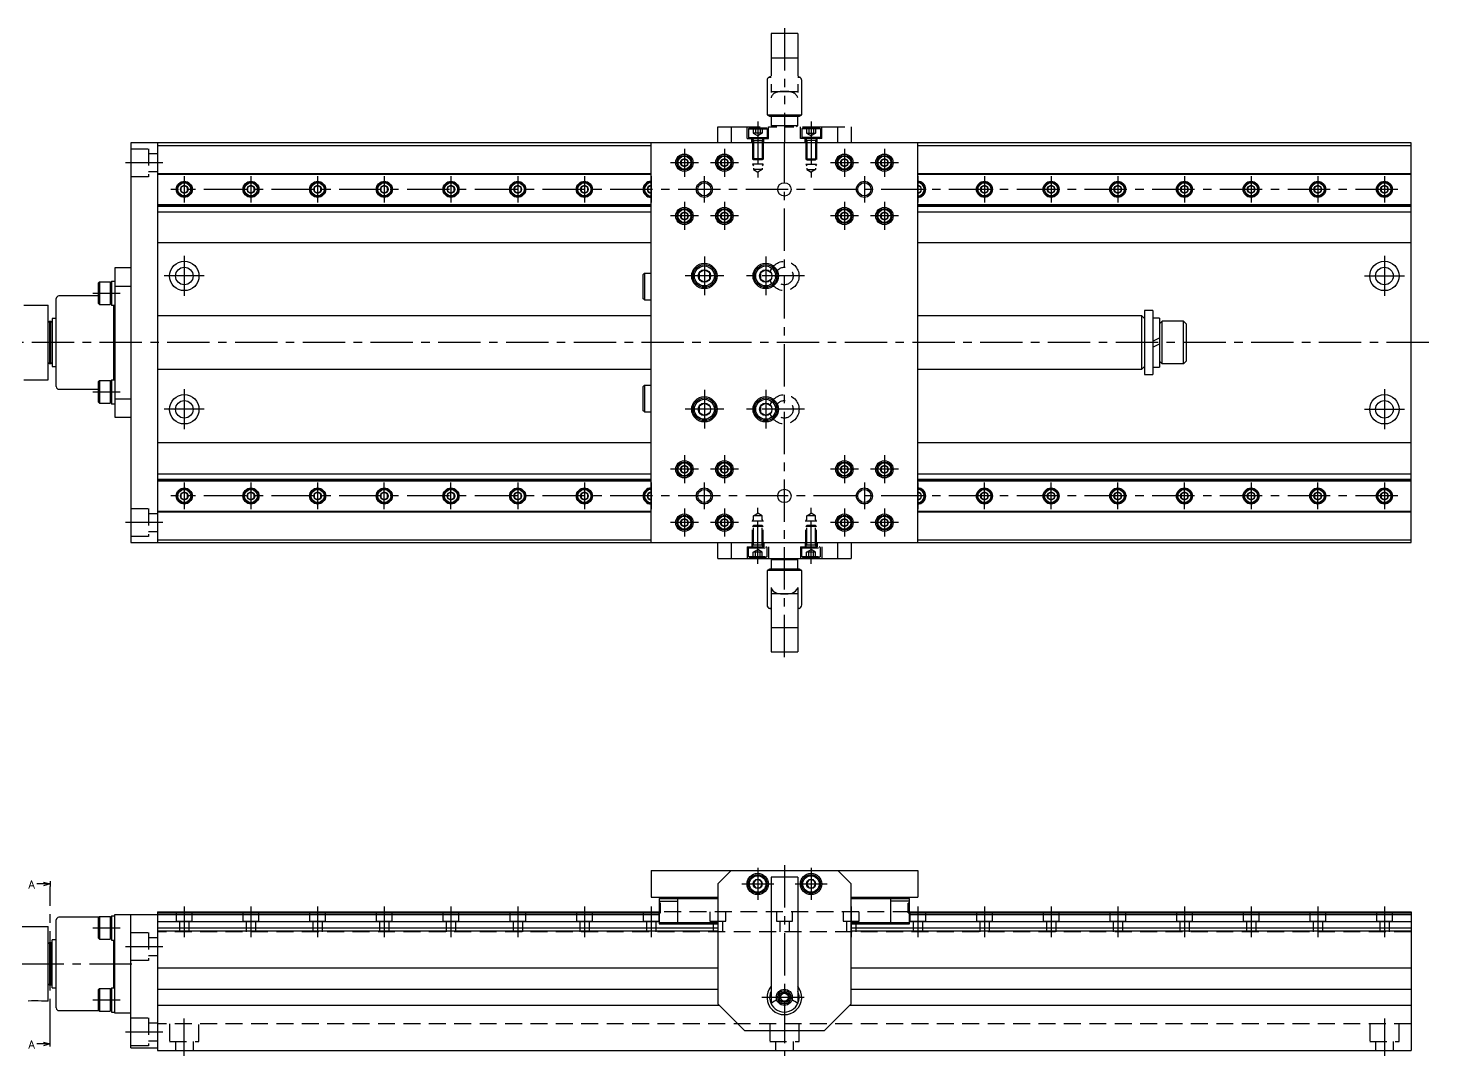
# Model space of a CAD drawing. Extents: x 0 to 849, y -11 to 401.
# Drawn here: x 323 to 849, y 15 to 401 of the extents above; entities that cross this region are included whole.
import ezdxf

# ---------------------------------------------------------------- set-up
doc = ezdxf.new("R2010")
doc.units = 0
doc.header["$LTSCALE"] = 0.5
for name, pattern in [('CENTER', [50.8, 31.75, -6.35, 6.35, -6.35]), ('DASHED', [19.05, 12.7, -6.35]), ('PHANTOM', [63.5, 31.75, -6.35, 6.35, -6.35, 6.35, -6.35])]:
    doc.linetypes.add(name, pattern=pattern)
doc.layers.get('0').update_dxf_attribs({"linetype": 'CONTINUOUS'})
for name, color, linetype in [('MSM_CENTER', 1, 'CENTER'), ('MSM_CONTINUOUS', 7, 'CONTINUOUS'), ('MSM_DASHED', 4, 'DASHED'), ('MSM_IMAGINARY', 6, 'PHANTOM'), ('MSM_NARROW', 5, 'CONTINUOUS'), ('MSM_PART_NUMBER', 7, 'CONTINUOUS')]:
    doc.layers.add(name, color=color, linetype=linetype)
doc.styles.get("Standard").update_dxf_attribs({"font": 'txt.shx', "height": 3, "bigfont": 'bigfont.shx'})

# ---------------------------------------------------------------- blocks, each defined once
blk = doc.blocks.new('_OPEN30')
at = {"color": 0, "linetype": 'BYBLOCK'}
for p, q in [((-1, 0.27), (0, 0)), ((0, 0), (-1, -0.27)), ((0, 0), (-1, 0))]:
    blk.add_line(p, q, dxfattribs=at)

msp = doc.modelspace()

# ---------------------------------------------------------------- linework, layer by layer
at = {"layer": 'MSM_CENTER'}
for p, q in [((596.95, 366), (596.95, 344.96)), ((616.95, 366), (616.95, 344.96)), ((606.95, 165), (606.95, 358)), ((569.45, 355.75), (569.45, 345.25)), ((584.45, 355.75), (584.45, 345.25)), ((629.45, 355.75), (629.45, 345.25)), ((644.45, 355.75), (644.45, 345.25)), ((373.95, 350.5), (359.95, 350.5)), ((574.7, 350.5), (564.2, 350.5)), ((589.7, 350.5), (579.2, 350.5)), ((634.7, 350.5), (624.2, 350.5)), ((649.7, 350.5), (639.2, 350.5)), ((381.95, 345.5), (381.95, 335.5)), ((406.95, 345.5), (406.95, 335.5)), ((431.95, 345.5), (431.95, 335.5)), ((456.95, 345.5), (456.95, 335.5)), ((481.95, 345.5), (481.95, 335.5)), ((506.95, 345.5), (506.95, 335.5)), ((531.95, 345.5), (531.95, 335.5)), ((556.95, 345.5), (556.95, 335.5)), ((576.95, 335.5), (576.95, 345.5)), ((636.95, 345.5), (636.95, 335.5)), ((656.95, 345.5), (656.95, 335.5)), ((681.95, 345.5), (681.95, 335.5)), ((706.95, 345.5), (706.95, 335.5)), ((731.95, 345.5), (731.95, 335.5)), ((756.95, 345.5), (756.95, 335.5)), ((781.95, 345.5), (781.95, 335.5)), ((806.95, 345.5), (806.95, 335.5)), ((831.95, 345.5), (831.95, 335.5)), ((836.95, 340.5), (376.95, 340.5)), ((569.45, 335.75), (569.45, 325.25)), ((584.45, 335.75), (584.45, 325.25)), ((629.45, 335.75), (629.45, 325.25)), ((644.45, 335.75), (644.45, 325.25)), ((574.7, 330.5), (564.2, 330.5)), ((589.7, 330.5), (579.2, 330.5)), ((634.7, 330.5), (624.2, 330.5)), ((649.7, 330.5), (639.2, 330.5)), ((381.95, 315.5), (381.95, 300.5)), ((576.95, 315.25), (576.95, 300.75)), ((599.95, 315.25), (599.95, 300.75)), ((831.95, 315.5), (831.95, 300.5)), ((389.45, 308), (374.45, 308)), ((584.2, 308), (569.7, 308)), ((614.45, 308), (592.7, 308)), ((824.45, 308), (839.45, 308)), ((347.65, 301.5), (357.95, 301.5)), ((848.65, 283), (241.85, 283)), ((347.65, 264.5), (357.95, 264.5)), ((381.95, 265.5), (381.95, 250.5)), ((576.95, 265.25), (576.95, 250.75)), ((599.95, 265.25), (599.95, 250.75)), ((831.95, 265.5), (831.95, 250.5)), ((389.45, 258), (374.45, 258)), ((584.2, 258), (569.7, 258)), ((614.45, 258), (592.7, 258)), ((824.45, 258), (839.45, 258)), ((569.45, 240.75), (569.45, 230.25)), ((584.45, 240.75), (584.45, 230.25)), ((629.45, 240.75), (629.45, 230.25)), ((644.45, 240.75), (644.45, 230.25)), ((574.7, 235.5), (564.2, 235.5)), ((589.7, 235.5), (579.2, 235.5)), ((634.7, 235.5), (624.2, 235.5)), ((649.7, 235.5), (639.2, 235.5)), ((381.95, 230.5), (381.95, 220.5)), ((406.95, 230.5), (406.95, 220.5)), ((431.95, 230.5), (431.95, 220.5)), ((456.95, 220.5), (456.95, 230.5)), ((481.95, 220.5), (481.95, 230.5)), ((506.95, 230.5), (506.95, 220.5)), ((531.95, 230.5), (531.95, 220.5)), ((556.95, 230.5), (556.95, 220.5)), ((576.95, 220.5), (576.95, 230.5)), ((636.95, 230.5), (636.95, 220.5)), ((656.95, 230.5), (656.95, 220.5)), ((681.95, 220.5), (681.95, 230.5)), ((706.95, 220.5), (706.95, 230.5)), ((731.95, 220.5), (731.95, 230.5)), ((756.95, 220.5), (756.95, 230.5)), ((781.95, 230.5), (781.95, 220.5)), ((806.95, 220.5), (806.95, 230.5)), ((831.95, 230.5), (831.95, 220.5)), ((836.95, 225.5), (376.95, 225.5)), ((569.45, 220.75), (569.45, 210.25)), ((584.45, 220.75), (584.45, 210.25)), ((596.95, 200), (596.95, 221.03)), ((616.95, 200), (616.95, 221.03)), ((629.45, 220.75), (629.45, 210.25)), ((644.45, 220.75), (644.45, 210.25)), ((373.95, 215.5), (359.95, 215.5)), ((574.7, 215.5), (564.2, 215.5)), ((589.7, 215.5), (579.2, 215.5)), ((634.7, 215.5), (624.2, 215.5)), ((649.7, 215.5), (639.2, 215.5)), ((596.95, 86), (596.95, 74)), ((606.95, 87), (606.95, 15.5)), ((616.95, 86), (616.95, 74)), ((331.65, 21), (331.65, 79)), ((590.95, 80), (602.95, 80)), ((610.95, 80), (622.95, 80)), ((381.95, 71.5), (381.95, 60)), ((406.95, 71.5), (406.95, 60)), ((431.95, 71.5), (431.95, 60)), ((456.95, 71.5), (456.95, 60)), ((481.95, 71.5), (481.95, 60)), ((506.95, 71.5), (506.95, 60)), ((531.95, 71.5), (531.95, 60)), ((556.95, 71.5), (556.95, 60)), ((581.95, 71.5), (581.95, 60)), ((631.95, 71.5), (631.95, 60)), ((656.95, 71.5), (656.95, 60)), ((681.95, 71.5), (681.95, 60)), ((706.95, 71.5), (706.95, 60)), ((731.95, 71.5), (731.95, 60)), ((756.95, 71.5), (756.95, 60)), ((781.95, 71.5), (781.95, 60)), ((806.95, 71.5), (806.95, 60)), ((831.95, 71.5), (831.95, 60)), ((347.65, 63.5), (357.95, 63.5)), ((359.95, 56.5), (373.95, 56.5)), ((295.55, 50), (363.95, 50)), ((598.45, 37.5), (615.45, 37.5)), ((347.65, 36.5), (357.95, 36.5)), ((381.95, 15.5), (381.95, 29.5)), ((831.95, 29.5), (831.95, 15.5)), ((359.95, 24.5), (373.95, 24.5))]:
    msp.add_line(p, q, dxfattribs=at)
at = {"layer": 'MSM_CONTINUOUS'}
for p, q in [((361.95, 358), (361.95, 208)), ((841.95, 358), (361.95, 358)), ((371.95, 358), (371.95, 208)), ((556.95, 208), (556.95, 358)), ((656.95, 208), (656.95, 358)), ((841.95, 208), (841.95, 358)), ((371.95, 357), (556.95, 357)), ((656.95, 357), (841.95, 357)), ((569.45, 351.94), (568.2, 351.22)), ((568.2, 351.22), (568.2, 349.77)), ((568.2, 349.77), (569.45, 349.05)), ((570.7, 351.22), (569.45, 351.94)), ((569.45, 349.05), (570.7, 349.77)), ((570.7, 349.77), (570.7, 351.22)), ((584.45, 351.94), (583.2, 351.22)), ((583.2, 351.22), (583.2, 349.77)), ((583.2, 349.77), (584.45, 349.05)), ((585.7, 351.22), (584.45, 351.94)), ((584.45, 349.05), (585.7, 349.77)), ((585.7, 349.77), (585.7, 351.22)), ((629.45, 351.94), (628.2, 351.22)), ((628.2, 351.22), (628.2, 349.77)), ((628.2, 349.77), (629.45, 349.05)), ((630.7, 351.22), (629.45, 351.94)), ((629.45, 349.05), (630.7, 349.77)), ((630.7, 349.77), (630.7, 351.22)), ((644.45, 351.94), (643.2, 351.22)), ((643.2, 351.22), (643.2, 349.77)), ((643.2, 349.77), (644.45, 349.05)), ((645.7, 351.22), (644.45, 351.94)), ((644.45, 349.05), (645.7, 349.77)), ((645.7, 349.77), (645.7, 351.22)), ((371.95, 346.5), (556.95, 346.5)), ((371.95, 346.2), (556.95, 346.2)), ((381.95, 341.94), (380.7, 341.22)), ((383.2, 341.22), (381.95, 341.94)), ((406.95, 341.94), (405.7, 341.22)), ((408.2, 341.22), (406.95, 341.94)), ((431.95, 341.94), (430.7, 341.22)), ((433.2, 341.22), (431.95, 341.94)), ((456.95, 341.94), (455.7, 341.22)), ((458.2, 341.22), (456.95, 341.94)), ((481.95, 341.94), (480.7, 341.22)), ((483.2, 341.22), (481.95, 341.94)), ((506.95, 341.94), (505.7, 341.22)), ((508.2, 341.22), (506.95, 341.94)), ((531.95, 341.94), (530.7, 341.22)), ((533.2, 341.22), (531.95, 341.94)), ((556.95, 341.94), (555.7, 341.22)), ((656.95, 346.5), (841.95, 346.5)), ((656.95, 346.2), (841.95, 346.2)), ((658.2, 341.22), (656.95, 341.94)), ((681.95, 341.94), (680.7, 341.22)), ((683.2, 341.22), (681.95, 341.94)), ((706.95, 341.94), (705.7, 341.22)), ((708.2, 341.22), (706.95, 341.94)), ((731.95, 341.94), (730.7, 341.22)), ((733.2, 341.22), (731.95, 341.94)), ((756.95, 341.94), (755.7, 341.22)), ((758.2, 341.22), (756.95, 341.94)), ((781.95, 341.94), (780.7, 341.22)), ((783.2, 341.22), (781.95, 341.94)), ((806.95, 341.94), (805.7, 341.22)), ((808.2, 341.22), (806.95, 341.94)), ((831.95, 341.94), (830.7, 341.22)), ((833.2, 341.22), (831.95, 341.94)), ((380.7, 341.22), (380.7, 339.77)), ((380.7, 339.77), (381.95, 339.05)), ((381.95, 339.05), (383.2, 339.77)), ((383.2, 339.77), (383.2, 341.22)), ((405.7, 341.22), (405.7, 339.77)), ((405.7, 339.77), (406.95, 339.05)), ((406.95, 339.05), (408.2, 339.77)), ((408.2, 339.77), (408.2, 341.22)), ((430.7, 341.22), (430.7, 339.77)), ((430.7, 339.77), (431.95, 339.05)), ((431.95, 339.05), (433.2, 339.77)), ((433.2, 339.77), (433.2, 341.22)), ((455.7, 341.22), (455.7, 339.77)), ((455.7, 339.77), (456.95, 339.05)), ((456.95, 339.05), (458.2, 339.77)), ((458.2, 339.77), (458.2, 341.22)), ((480.7, 341.22), (480.7, 339.77)), ((480.7, 339.77), (481.95, 339.05)), ((481.95, 339.05), (483.2, 339.77)), ((483.2, 339.77), (483.2, 341.22)), ((505.7, 341.22), (505.7, 339.77)), ((505.7, 339.77), (506.95, 339.05)), ((506.95, 339.05), (508.2, 339.77)), ((508.2, 339.77), (508.2, 341.22)), ((530.7, 341.22), (530.7, 339.77)), ((530.7, 339.77), (531.95, 339.05)), ((531.95, 339.05), (533.2, 339.77)), ((533.2, 339.77), (533.2, 341.22)), ((555.7, 341.22), (555.7, 339.77)), ((555.7, 339.77), (556.95, 339.05)), ((656.95, 339.05), (658.2, 339.77)), ((658.2, 339.77), (658.2, 341.22)), ((680.7, 341.22), (680.7, 339.77)), ((680.7, 339.77), (681.95, 339.05)), ((681.95, 339.05), (683.2, 339.77)), ((683.2, 339.77), (683.2, 341.22)), ((705.7, 341.22), (705.7, 339.77)), ((705.7, 339.77), (706.95, 339.05)), ((706.95, 339.05), (708.2, 339.77)), ((708.2, 339.77), (708.2, 341.22)), ((730.7, 341.22), (730.7, 339.77)), ((730.7, 339.77), (731.95, 339.05)), ((731.95, 339.05), (733.2, 339.77)), ((733.2, 339.77), (733.2, 341.22)), ((755.7, 341.22), (755.7, 339.77)), ((755.7, 339.77), (756.95, 339.05)), ((756.95, 339.05), (758.2, 339.77)), ((758.2, 339.77), (758.2, 341.22)), ((780.7, 341.22), (780.7, 339.77)), ((780.7, 339.77), (781.95, 339.05)), ((781.95, 339.05), (783.2, 339.77)), ((783.2, 339.77), (783.2, 341.22)), ((805.7, 341.22), (805.7, 339.77)), ((805.7, 339.77), (806.95, 339.05)), ((806.95, 339.05), (808.2, 339.77)), ((808.2, 339.77), (808.2, 341.22)), ((830.7, 341.22), (830.7, 339.77)), ((830.7, 339.77), (831.95, 339.05)), ((831.95, 339.05), (833.2, 339.77)), ((833.2, 339.77), (833.2, 341.22)), ((371.95, 334.79), (556.95, 334.79)), ((371.95, 334.5), (556.95, 334.5)), ((371.95, 334.24), (556.95, 334.24)), ((371.95, 332.12), (556.95, 332.12)), ((569.45, 331.94), (568.2, 331.22)), ((568.2, 331.22), (568.2, 329.77)), ((570.7, 331.22), (569.45, 331.94)), ((570.7, 329.77), (570.7, 331.22)), ((584.45, 331.94), (583.2, 331.22)), ((583.2, 331.22), (583.2, 329.77)), ((585.7, 331.22), (584.45, 331.94)), ((585.7, 329.77), (585.7, 331.22)), ((629.45, 331.94), (628.2, 331.22)), ((628.2, 331.22), (628.2, 329.77)), ((630.7, 331.22), (629.45, 331.94)), ((630.7, 329.77), (630.7, 331.22)), ((644.45, 331.94), (643.2, 331.22)), ((643.2, 331.22), (643.2, 329.77)), ((645.7, 331.22), (644.45, 331.94)), ((645.7, 329.77), (645.7, 331.22)), ((656.95, 334.79), (841.95, 334.79)), ((656.95, 334.5), (841.95, 334.5)), ((656.95, 334.24), (841.95, 334.24)), ((656.95, 332.12), (841.95, 332.12)), ((568.2, 329.77), (569.45, 329.05)), ((569.45, 329.05), (570.7, 329.77)), ((583.2, 329.77), (584.45, 329.05)), ((584.45, 329.05), (585.7, 329.77)), ((628.2, 329.77), (629.45, 329.05)), ((629.45, 329.05), (630.7, 329.77)), ((643.2, 329.77), (644.45, 329.05)), ((644.45, 329.05), (645.7, 329.77)), ((371.95, 320.5), (556.95, 320.5)), ((656.95, 320.5), (841.95, 320.5)), ((361.95, 311), (355.95, 311)), ((355.95, 311), (355.95, 255)), ((576.95, 310.3), (574.95, 309.15)), ((578.95, 309.15), (576.95, 310.3)), ((599.95, 310.3), (597.95, 309.15)), ((601.95, 309.15), (599.95, 310.3)), ((350.15, 305.75), (349.65, 305.25)), ((349.65, 305.25), (349.65, 297.75)), ((350.15, 305.75), (350.15, 297.25)), ((350.15, 305.75), (354.15, 305.75)), ((354.15, 305.75), (354.65, 305.25)), ((354.15, 305.75), (354.15, 297.25)), ((354.65, 306.1), (355.95, 306.1)), ((354.65, 306.1), (354.65, 296.9)), ((554.45, 309), (553.85, 308.4)), ((553.85, 308.4), (553.85, 299.6)), ((554.45, 309), (554.45, 299)), ((554.45, 309), (556.95, 309)), ((574.95, 309.15), (574.95, 306.84)), ((574.95, 306.84), (576.95, 305.69)), ((576.95, 305.69), (578.95, 306.84)), ((578.95, 306.84), (578.95, 309.15)), ((597.95, 309.15), (597.95, 306.84)), ((597.95, 306.84), (599.95, 305.69)), ((599.95, 305.69), (601.95, 306.84)), ((333.95, 266.5), (333.95, 299.5)), ((349.65, 300.5), (334.95, 300.5)), ((361.95, 304.01), (355.95, 304.01)), ((554.45, 299), (553.85, 299.6)), ((321.79, 297), (330.85, 297)), ((330.85, 269), (330.85, 297)), ((350.15, 297.25), (349.65, 297.75)), ((350.15, 297.25), (354.15, 297.25)), ((354.15, 297.25), (354.65, 297.75)), ((355.95, 296.9), (354.65, 296.9)), ((355.55, 269.1), (355.55, 296.9)), ((554.45, 299), (556.95, 299)), ((745.15, 295), (741.95, 295)), ((741.95, 295), (741.95, 271)), ((745.15, 295), (745.15, 271)), ((331.35, 291), (330.85, 290.5)), ((331.35, 291), (331.35, 275)), ((331.35, 291), (331.95, 291)), ((331.95, 275), (331.95, 291)), ((331.95, 291), (332.45, 290.5)), ((333.95, 292), (332.45, 292)), ((332.45, 292), (332.45, 274)), ((556.95, 293), (371.95, 293)), ((740.95, 293), (656.95, 293)), ((741.95, 292), (740.95, 293)), ((740.95, 273), (740.95, 293)), ((747.65, 292.2), (745.15, 292.2)), ((747.65, 292.2), (747.65, 273.8)), ((748.65, 291), (747.65, 290)), ((756.65, 291), (748.65, 291)), ((748.65, 275), (748.65, 291)), ((756.65, 275), (756.65, 291)), ((756.65, 291), (757.65, 290)), ((757.65, 290), (757.65, 276)), ((745.15, 283.51), (747.65, 284.79)), ((745.15, 281.29), (747.65, 282.57)), ((331.35, 275), (330.85, 275.5)), ((331.95, 275), (331.35, 275)), ((331.95, 275), (332.45, 275.5)), ((332.45, 274), (333.95, 274)), ((740.95, 273), (741.95, 274)), ((745.15, 273.8), (747.65, 273.8)), ((748.65, 275), (747.65, 276)), ((756.65, 275), (748.65, 275)), ((756.65, 275), (757.65, 276)), ((321.79, 269), (330.85, 269)), ((350.15, 268.75), (349.65, 268.25)), ((349.65, 268.25), (349.65, 260.75)), ((350.15, 268.75), (350.15, 260.25)), ((350.15, 268.75), (354.15, 268.75)), ((354.15, 268.75), (354.65, 268.25)), ((354.15, 268.75), (354.15, 260.25)), ((354.65, 269.1), (355.95, 269.1)), ((354.65, 269.1), (354.65, 259.9)), ((371.95, 273), (556.95, 273)), ((656.95, 273), (740.95, 273)), ((741.95, 271), (745.15, 271)), ((334.95, 265.5), (349.65, 265.5)), ((554.45, 267), (553.85, 266.4)), ((553.85, 266.4), (553.85, 257.6)), ((554.45, 267), (554.45, 257)), ((554.45, 267), (556.95, 267)), ((350.15, 260.25), (349.65, 260.75)), ((350.15, 260.25), (354.15, 260.25)), ((354.15, 260.25), (354.65, 260.75)), ((355.95, 259.9), (354.65, 259.9)), ((355.95, 261.98), (361.95, 261.98)), ((554.45, 257), (553.85, 257.6)), ((576.95, 260.3), (574.95, 259.15)), ((574.95, 259.15), (574.95, 256.84)), ((578.95, 259.15), (576.95, 260.3)), ((599.95, 260.3), (597.95, 259.15)), ((597.95, 259.15), (597.95, 256.84)), ((601.95, 259.15), (599.95, 260.3)), ((355.95, 255), (361.95, 255)), ((554.45, 257), (556.95, 257)), ((574.95, 256.84), (576.95, 255.69)), ((576.95, 255.69), (578.95, 256.84)), ((597.95, 256.84), (599.95, 255.69)), ((599.95, 255.69), (601.95, 256.84)), ((371.95, 245.5), (556.95, 245.5)), ((656.95, 245.5), (841.95, 245.5)), ((569.45, 236.94), (568.2, 236.22)), ((570.7, 236.22), (569.45, 236.94)), ((584.45, 236.94), (583.2, 236.22)), ((585.7, 236.22), (584.45, 236.94)), ((629.45, 236.94), (628.2, 236.22)), ((630.7, 236.22), (629.45, 236.94)), ((644.45, 236.94), (643.2, 236.22)), ((645.7, 236.22), (644.45, 236.94)), ((371.95, 233.87), (556.95, 233.87)), ((371.95, 231.75), (556.95, 231.75)), ((371.95, 231.5), (556.95, 231.5)), ((371.95, 231.2), (556.95, 231.2)), ((568.2, 236.22), (568.2, 234.77)), ((568.2, 234.77), (569.45, 234.05)), ((569.45, 234.05), (570.7, 234.77)), ((570.7, 234.77), (570.7, 236.22)), ((583.2, 236.22), (583.2, 234.77)), ((583.2, 234.77), (584.45, 234.05)), ((584.45, 234.05), (585.7, 234.77)), ((585.7, 234.77), (585.7, 236.22)), ((628.2, 236.22), (628.2, 234.77)), ((628.2, 234.77), (629.45, 234.05)), ((629.45, 234.05), (630.7, 234.77)), ((630.7, 234.77), (630.7, 236.22)), ((643.2, 236.22), (643.2, 234.77)), ((643.2, 234.77), (644.45, 234.05)), ((644.45, 234.05), (645.7, 234.77)), ((645.7, 234.77), (645.7, 236.22)), ((656.95, 233.87), (841.95, 233.87)), ((656.95, 231.75), (841.95, 231.75)), ((656.95, 231.5), (841.95, 231.5)), ((656.95, 231.2), (841.95, 231.2)), ((381.95, 226.94), (380.7, 226.22)), ((380.7, 226.22), (380.7, 224.77)), ((383.2, 226.22), (381.95, 226.94)), ((383.2, 224.77), (383.2, 226.22)), ((406.95, 226.94), (405.7, 226.22)), ((405.7, 226.22), (405.7, 224.77)), ((408.2, 226.22), (406.95, 226.94)), ((408.2, 224.77), (408.2, 226.22)), ((431.95, 226.94), (430.7, 226.22)), ((430.7, 226.22), (430.7, 224.77)), ((433.2, 226.22), (431.95, 226.94)), ((433.2, 224.77), (433.2, 226.22)), ((456.95, 226.94), (455.7, 226.22)), ((455.7, 226.22), (455.7, 224.77)), ((458.2, 226.22), (456.95, 226.94)), ((458.2, 224.77), (458.2, 226.22)), ((481.95, 226.94), (480.7, 226.22)), ((480.7, 226.22), (480.7, 224.77)), ((483.2, 226.22), (481.95, 226.94)), ((483.2, 224.77), (483.2, 226.22)), ((506.95, 226.94), (505.7, 226.22)), ((505.7, 226.22), (505.7, 224.77)), ((508.2, 226.22), (506.95, 226.94)), ((508.2, 224.77), (508.2, 226.22)), ((531.95, 226.94), (530.7, 226.22)), ((530.7, 226.22), (530.7, 224.77)), ((533.2, 226.22), (531.95, 226.94)), ((533.2, 224.77), (533.2, 226.22)), ((556.95, 226.94), (555.7, 226.22)), ((555.7, 226.22), (555.7, 224.77)), ((658.2, 226.22), (656.95, 226.94)), ((658.2, 224.77), (658.2, 226.22)), ((681.95, 226.94), (680.7, 226.22)), ((680.7, 226.22), (680.7, 224.77)), ((683.2, 226.22), (681.95, 226.94)), ((683.2, 224.77), (683.2, 226.22)), ((706.95, 226.94), (705.7, 226.22)), ((705.7, 226.22), (705.7, 224.77)), ((708.2, 226.22), (706.95, 226.94)), ((708.2, 224.77), (708.2, 226.22)), ((731.95, 226.94), (730.7, 226.22)), ((730.7, 226.22), (730.7, 224.77)), ((733.2, 226.22), (731.95, 226.94)), ((733.2, 224.77), (733.2, 226.22)), ((756.95, 226.94), (755.7, 226.22)), ((755.7, 226.22), (755.7, 224.77)), ((758.2, 226.22), (756.95, 226.94)), ((758.2, 224.77), (758.2, 226.22)), ((781.95, 226.94), (780.7, 226.22)), ((780.7, 226.22), (780.7, 224.77)), ((783.2, 226.22), (781.95, 226.94)), ((783.2, 224.77), (783.2, 226.22)), ((806.95, 226.94), (805.7, 226.22)), ((805.7, 226.22), (805.7, 224.77)), ((808.2, 226.22), (806.95, 226.94)), ((808.2, 224.77), (808.2, 226.22)), ((831.95, 226.94), (830.7, 226.22)), ((830.7, 226.22), (830.7, 224.77)), ((833.2, 226.22), (831.95, 226.94)), ((833.2, 224.77), (833.2, 226.22)), ((380.7, 224.77), (381.95, 224.05)), ((381.95, 224.05), (383.2, 224.77)), ((405.7, 224.77), (406.95, 224.05)), ((406.95, 224.05), (408.2, 224.77)), ((430.7, 224.77), (431.95, 224.05)), ((431.95, 224.05), (433.2, 224.77)), ((455.7, 224.77), (456.95, 224.05)), ((456.95, 224.05), (458.2, 224.77)), ((480.7, 224.77), (481.95, 224.05)), ((481.95, 224.05), (483.2, 224.77)), ((505.7, 224.77), (506.95, 224.05)), ((506.95, 224.05), (508.2, 224.77)), ((530.7, 224.77), (531.95, 224.05)), ((531.95, 224.05), (533.2, 224.77)), ((555.7, 224.77), (556.95, 224.05)), ((656.95, 224.05), (658.2, 224.77)), ((680.7, 224.77), (681.95, 224.05)), ((681.95, 224.05), (683.2, 224.77)), ((705.7, 224.77), (706.95, 224.05)), ((706.95, 224.05), (708.2, 224.77)), ((730.7, 224.77), (731.95, 224.05)), ((731.95, 224.05), (733.2, 224.77)), ((755.7, 224.77), (756.95, 224.05)), ((756.95, 224.05), (758.2, 224.77)), ((780.7, 224.77), (781.95, 224.05)), ((781.95, 224.05), (783.2, 224.77)), ((805.7, 224.77), (806.95, 224.05)), ((806.95, 224.05), (808.2, 224.77)), ((830.7, 224.77), (831.95, 224.05)), ((831.95, 224.05), (833.2, 224.77)), ((371.95, 219.79), (556.95, 219.79)), ((371.95, 219.5), (556.95, 219.5)), ((569.45, 216.94), (568.2, 216.22)), ((568.2, 216.22), (568.2, 214.77)), ((570.7, 216.22), (569.45, 216.94)), ((570.7, 214.77), (570.7, 216.22)), ((584.45, 216.94), (583.2, 216.22)), ((583.2, 216.22), (583.2, 214.77)), ((585.7, 216.22), (584.45, 216.94)), ((585.7, 214.77), (585.7, 216.22)), ((629.45, 216.94), (628.2, 216.22)), ((628.2, 216.22), (628.2, 214.77)), ((630.7, 216.22), (629.45, 216.94)), ((630.7, 214.77), (630.7, 216.22)), ((644.45, 216.94), (643.2, 216.22)), ((643.2, 216.22), (643.2, 214.77)), ((645.7, 216.22), (644.45, 216.94)), ((645.7, 214.77), (645.7, 216.22)), ((656.95, 219.79), (841.95, 219.79)), ((656.95, 219.5), (841.95, 219.5)), ((568.2, 214.77), (569.45, 214.05)), ((569.45, 214.05), (570.7, 214.77)), ((583.2, 214.77), (584.45, 214.05)), ((584.45, 214.05), (585.7, 214.77)), ((628.2, 214.77), (629.45, 214.05)), ((629.45, 214.05), (630.7, 214.77)), ((643.2, 214.77), (644.45, 214.05)), ((644.45, 214.05), (645.7, 214.77)), ((361.95, 208), (841.95, 208)), ((371.95, 209), (556.95, 209)), ((581.95, 202), (581.95, 208)), ((586.95, 208), (586.95, 202)), ((626.95, 202), (626.95, 208)), ((631.95, 208), (631.95, 202)), ((656.95, 209), (841.95, 209)), ((581.95, 202), (631.95, 202)), ((602.45, 202), (601.95, 201.5)), ((601.95, 201.5), (601.95, 198)), ((611.95, 201.5), (601.95, 201.5)), ((611.95, 201.5), (611.45, 202)), ((611.95, 198), (611.95, 201.5)), ((601.32, 198), (600.45, 197.5)), ((600.45, 197.5), (600.45, 184.63)), ((613.45, 197.5), (600.45, 197.5)), ((612.59, 198), (601.32, 198)), ((613.45, 197.5), (612.59, 198)), ((613.45, 184.63), (613.45, 197.5)), ((601.95, 191.14), (601.95, 167)), ((611.95, 191.14), (611.95, 167)), ((611.95, 188.78), (601.95, 188.78)), ((601.95, 183.37), (601.42, 183.37)), ((612.48, 183.37), (611.95, 183.37)), ((601.95, 176.22), (611.95, 176.22)), ((601.95, 167), (611.95, 167)), ((556.95, 85), (556.95, 75)), ((556.95, 85), (656.95, 85)), ((586.95, 85), (581.95, 80)), ((631.95, 80), (626.95, 85)), ((656.95, 85), (656.95, 75)), ((581.95, 80), (581.95, 35)), ((596.09, 81.5), (595.22, 80)), ((595.22, 80), (596.09, 78.5)), ((597.82, 81.5), (596.09, 81.5)), ((598.68, 80), (597.82, 81.5)), ((597.82, 78.5), (598.68, 80)), ((611.95, 82.5), (601.95, 82.5)), ((601.95, 82.5), (601.95, 35.14)), ((611.95, 82.5), (611.95, 35.14)), ((616.09, 81.5), (615.22, 80)), ((615.22, 80), (616.09, 78.5)), ((617.82, 81.5), (616.09, 81.5)), ((618.68, 80), (617.82, 81.5)), ((617.82, 78.5), (618.68, 80)), ((631.95, 35), (631.95, 80)), ((556.95, 75), (581.95, 75)), ((560, 74.5), (581.95, 74.5)), ((560, 74.5), (560, 65)), ((567, 65), (567, 75)), ((596.09, 78.5), (597.82, 78.5)), ((616.09, 78.5), (617.82, 78.5)), ((631.95, 75), (656.95, 75)), ((631.95, 74.5), (653.9, 74.5)), ((646.9, 65), (646.9, 75)), ((653.9, 65), (653.9, 74.5)), ((355.95, 68.5), (371.95, 68.5)), ((355.95, 31.5), (355.95, 68.5)), ((361.95, 18.5), (361.95, 68.5)), ((371.95, 69.5), (560.5, 69.5)), ((371.95, 69.5), (371.95, 17.5)), ((371.95, 69.2), (560, 69.2)), ((371.95, 68.55), (560, 68.55)), ((560, 73.5), (567, 73.5)), ((560.5, 72.8), (560, 72.8)), ((560.5, 72.5), (560, 72.5)), ((560, 69.2), (560.5, 69.2)), ((560.5, 69.2), (560.5, 72.8)), ((653.9, 73.5), (646.9, 73.5)), ((653.9, 72.8), (653.4, 72.8)), ((653.4, 69.2), (653.4, 72.8)), ((653.9, 72.5), (653.4, 72.5)), ((653.4, 69.5), (841.95, 69.5)), ((653.4, 69.2), (653.9, 69.2)), ((653.9, 69.2), (841.95, 69.2)), ((653.9, 68.55), (841.95, 68.55)), ((841.95, 69.5), (841.95, 17.5)), ((318.35, 64), (330.85, 64)), ((330.85, 36), (330.85, 64)), ((333.95, 33.5), (333.95, 66.5)), ((349.9, 67.5), (334.95, 67.5)), ((350.15, 67.75), (349.65, 67.25)), ((349.65, 67.25), (349.65, 59.75)), ((350.15, 67.75), (350.15, 59.25)), ((350.15, 67.75), (354.15, 67.75)), ((354.15, 67.75), (354.65, 67.25)), ((354.15, 67.75), (354.15, 59.25)), ((354.65, 68.1), (355.95, 68.1)), ((354.65, 68.1), (354.65, 58.9)), ((371.95, 65.95), (560, 65.95)), ((371.95, 63.5), (581.95, 63.5)), ((560, 65.5), (581.95, 65.5)), ((560, 65), (581.95, 65)), ((631.95, 65.5), (653.9, 65.5)), ((631.95, 65), (653.9, 65)), ((631.95, 63.5), (841.95, 63.5)), ((653.9, 65.95), (841.95, 65.95)), ((331.35, 58), (330.85, 57.5)), ((331.35, 58), (331.35, 42)), ((331.35, 58), (331.95, 58)), ((331.95, 42), (331.95, 58)), ((331.95, 58), (332.45, 57.5)), ((333.95, 59), (332.45, 59)), ((332.45, 41), (332.45, 59)), ((350.15, 59.25), (349.65, 59.75)), ((350.15, 59.25), (354.15, 59.25)), ((354.15, 59.25), (354.65, 59.75)), ((354.65, 58.9), (355.95, 58.9)), ((355.55, 41.1), (355.55, 58.9)), ((371.95, 62.49), (581.95, 62.49)), ((631.95, 62.49), (841.95, 62.49)), ((371.95, 48.5), (581.95, 48.5)), ((631.95, 48.5), (841.95, 48.5)), ((331.35, 42), (330.85, 42.5)), ((331.95, 42), (332.45, 42.5)), ((331.95, 42), (331.35, 42)), ((332.45, 41), (333.95, 41)), ((350.15, 40.75), (349.65, 40.25)), ((349.65, 40.25), (349.65, 32.75)), ((350.15, 40.75), (350.15, 32.25)), ((350.15, 40.75), (354.15, 40.75)), ((354.15, 40.75), (354.65, 40.25)), ((354.15, 40.75), (354.15, 32.25)), ((354.65, 41.1), (355.95, 41.1)), ((354.65, 41.1), (354.65, 31.9)), ((371.95, 40.5), (581.95, 40.5)), ((606.09, 39), (605.22, 37.5)), ((605.22, 37.5), (606.09, 36)), ((607.82, 39), (606.09, 39)), ((608.68, 37.5), (607.82, 39)), ((607.82, 36), (608.68, 37.5)), ((631.95, 40.5), (841.95, 40.5)), ((330.85, 36), (328.35, 36)), ((334.95, 32.5), (349.9, 32.5)), ((350.15, 32.25), (349.65, 32.75)), ((350.15, 32.25), (354.15, 32.25)), ((354.15, 32.25), (354.65, 32.75)), ((354.65, 31.9), (355.95, 31.9)), ((371.95, 34.5), (582.45, 34.5)), ((581.95, 35), (591.95, 25)), ((606.09, 36), (607.82, 36)), ((621.95, 25), (631.95, 35)), ((631.45, 34.5), (841.95, 34.5)), ((361.95, 31.5), (355.95, 31.5)), ((591.95, 25), (621.95, 25)), ((361.95, 18.5), (371.95, 18.5)), ((371.95, 17.5), (841.95, 17.5))]:
    msp.add_line(p, q, dxfattribs=at)
for centre, radius in [((569.45, 350.5), 3.25), ((569.45, 350.5), 2.75), ((569.45, 350.5), 2.45), ((584.45, 350.5), 3.25), ((584.45, 350.5), 2.75), ((584.45, 350.5), 2.45), ((629.45, 350.5), 3.25), ((629.45, 350.5), 2.75), ((629.45, 350.5), 2.45), ((644.45, 350.5), 3.25), ((644.45, 350.5), 2.75), ((644.45, 350.5), 2.45), ((569.45, 350.5), 1.44), ((584.45, 350.5), 1.44), ((629.45, 350.5), 1.44), ((644.45, 350.5), 1.44), ((381.95, 340.5), 3), ((381.95, 340.5), 2.75), ((381.95, 340.5), 2.45), ((381.95, 340.5), 1.44), ((406.95, 340.5), 3), ((406.95, 340.5), 2.75), ((406.95, 340.5), 2.45), ((406.95, 340.5), 1.44), ((431.95, 340.5), 3), ((431.95, 340.5), 2.75), ((431.95, 340.5), 2.45), ((431.95, 340.5), 1.44), ((456.95, 340.5), 3), ((456.95, 340.5), 2.75), ((456.95, 340.5), 2.45), ((456.95, 340.5), 1.44), ((481.95, 340.5), 3), ((481.95, 340.5), 2.75), ((481.95, 340.5), 2.45), ((481.95, 340.5), 1.44), ((506.95, 340.5), 3), ((506.95, 340.5), 2.75), ((506.95, 340.5), 2.45), ((506.95, 340.5), 1.44), ((531.95, 340.5), 3), ((531.95, 340.5), 2.75), ((531.95, 340.5), 2.45), ((531.95, 340.5), 1.44), ((576.95, 340.5), 2.46), ((606.95, 340.5), 2.5), ((636.95, 340.5), 2.46), ((681.95, 340.5), 3), ((681.95, 340.5), 2.75), ((681.95, 340.5), 2.45), ((681.95, 340.5), 1.44), ((706.95, 340.5), 3), ((706.95, 340.5), 2.75), ((706.95, 340.5), 2.45), ((706.95, 340.5), 1.44), ((731.95, 340.5), 3), ((731.95, 340.5), 2.75), ((731.95, 340.5), 2.45), ((731.95, 340.5), 1.44), ((756.95, 340.5), 3), ((756.95, 340.5), 2.75), ((756.95, 340.5), 2.45), ((756.95, 340.5), 1.44), ((781.95, 340.5), 3), ((781.95, 340.5), 2.75), ((781.95, 340.5), 2.45), ((781.95, 340.5), 1.44), ((806.95, 340.5), 3), ((806.95, 340.5), 2.75), ((806.95, 340.5), 2.45), ((806.95, 340.5), 1.44), ((831.95, 340.5), 3), ((831.95, 340.5), 2.75), ((831.95, 340.5), 2.45), ((831.95, 340.5), 1.44), ((569.45, 330.5), 3.25), ((569.45, 330.5), 2.75), ((569.45, 330.5), 2.45), ((569.45, 330.5), 1.44), ((584.45, 330.5), 3.25), ((584.45, 330.5), 2.75), ((584.45, 330.5), 2.45), ((584.45, 330.5), 1.44), ((629.45, 330.5), 3.25), ((629.45, 330.5), 2.75), ((629.45, 330.5), 2.45), ((629.45, 330.5), 1.44), ((644.45, 330.5), 3.25), ((644.45, 330.5), 2.75), ((644.45, 330.5), 2.45), ((644.45, 330.5), 1.44), ((381.95, 308), 5.5), ((381.95, 308), 3.3), ((576.95, 308), 4.75), ((576.95, 308), 4.25), ((576.95, 308), 3.75), ((576.95, 308), 2.31), ((599.95, 308), 4.75), ((599.95, 308), 4.25), ((599.95, 308), 3.75), ((599.95, 308), 2.31), ((831.95, 308), 5.5), ((831.95, 308), 3.3), ((381.95, 258), 5.5), ((576.95, 258), 4.75), ((599.95, 258), 4.75), ((831.95, 258), 5.5), ((381.95, 258), 3.3), ((576.95, 258), 4.25), ((576.95, 258), 3.75), ((576.95, 258), 2.31), ((599.95, 258), 4.25), ((599.95, 258), 3.75), ((599.95, 258), 2.31), ((831.95, 258), 3.3), ((569.45, 235.5), 3.25), ((569.45, 235.5), 2.75), ((569.45, 235.5), 2.45), ((569.45, 235.5), 1.44), ((584.45, 235.5), 3.25), ((584.45, 235.5), 2.75), ((584.45, 235.5), 2.45), ((584.45, 235.5), 1.44), ((629.45, 235.5), 3.25), ((629.45, 235.5), 2.75), ((629.45, 235.5), 2.45), ((629.45, 235.5), 1.44), ((644.45, 235.5), 3.25), ((644.45, 235.5), 2.75), ((644.45, 235.5), 2.45), ((644.45, 235.5), 1.44), ((381.95, 225.5), 3), ((381.95, 225.5), 2.75), ((381.95, 225.5), 2.45), ((381.95, 225.5), 1.44), ((406.95, 225.5), 3), ((406.95, 225.5), 2.75), ((406.95, 225.5), 2.45), ((406.95, 225.5), 1.44), ((431.95, 225.5), 3), ((431.95, 225.5), 2.75), ((431.95, 225.5), 2.45), ((431.95, 225.5), 1.44), ((456.95, 225.5), 3), ((456.95, 225.5), 2.75), ((456.95, 225.5), 2.45), ((456.95, 225.5), 1.44), ((481.95, 225.5), 3), ((481.95, 225.5), 2.75), ((481.95, 225.5), 2.45), ((481.95, 225.5), 1.44), ((506.95, 225.5), 3), ((506.95, 225.5), 2.75), ((506.95, 225.5), 2.45), ((506.95, 225.5), 1.44), ((531.95, 225.5), 3), ((531.95, 225.5), 2.75), ((531.95, 225.5), 2.45), ((531.95, 225.5), 1.44), ((576.95, 225.5), 2.46), ((606.95, 225.5), 2.5), ((636.95, 225.5), 2.46), ((681.95, 225.5), 3), ((681.95, 225.5), 2.75), ((681.95, 225.5), 2.45), ((681.95, 225.5), 1.44), ((706.95, 225.5), 3), ((706.95, 225.5), 2.75), ((706.95, 225.5), 2.45), ((706.95, 225.5), 1.44), ((731.95, 225.5), 3), ((731.95, 225.5), 2.75), ((731.95, 225.5), 2.45), ((731.95, 225.5), 1.44), ((756.95, 225.5), 3), ((756.95, 225.5), 2.75), ((756.95, 225.5), 2.45), ((756.95, 225.5), 1.44), ((781.95, 225.5), 3), ((781.95, 225.5), 2.75), ((781.95, 225.5), 2.45), ((781.95, 225.5), 1.44), ((806.95, 225.5), 3), ((806.95, 225.5), 2.75), ((806.95, 225.5), 2.45), ((806.95, 225.5), 1.44), ((831.95, 225.5), 3), ((831.95, 225.5), 2.75), ((831.95, 225.5), 2.45), ((831.95, 225.5), 1.44), ((569.45, 215.5), 3.25), ((569.45, 215.5), 2.75), ((569.45, 215.5), 2.45), ((569.45, 215.5), 1.44), ((584.45, 215.5), 3.25), ((584.45, 215.5), 2.75), ((584.45, 215.5), 2.45), ((584.45, 215.5), 1.44), ((629.45, 215.5), 3.25), ((629.45, 215.5), 2.75), ((629.45, 215.5), 2.45), ((629.45, 215.5), 1.44), ((644.45, 215.5), 3.25), ((644.45, 215.5), 2.75), ((644.45, 215.5), 2.45), ((644.45, 215.5), 1.44), ((596.95, 80), 4), ((596.95, 80), 3.5), ((596.95, 80), 3.1), ((596.95, 80), 1.73), ((616.95, 80), 4), ((616.95, 80), 3.5), ((616.95, 80), 3.1), ((616.95, 80), 1.73), ((606.95, 37.5), 3), ((606.95, 37.5), 2.5), ((606.95, 37.5), 1.5)]:
    msp.add_circle(centre, radius, dxfattribs=at)
for centre, radius, start, end in [((556.95, 340.5), 3, 90, 270), ((556.95, 340.5), 2.75, 90, 270), ((556.95, 340.5), 2.45, 90, 270), ((556.95, 340.5), 1.44, 90, 270), ((656.95, 340.5), 3, 270, 90), ((656.95, 340.5), 2.75, 270, 90), ((656.95, 340.5), 2.45, 270, 90), ((656.95, 340.5), 1.44, 270, 90), ((334.95, 299.5), 1, 90, 180), ((334.95, 266.5), 1, 180, 270), ((556.95, 225.5), 3, 90, 270), ((556.95, 225.5), 2.75, 90, 270), ((556.95, 225.5), 2.45, 90, 270), ((556.95, 225.5), 1.44, 90, 270), ((656.95, 225.5), 3, 270, 90), ((656.95, 225.5), 2.75, 270, 90), ((656.95, 225.5), 2.45, 270, 90), ((656.95, 225.5), 1.44, 270, 90), ((569.45, 215.5), 1.28, 60, 120), ((604.74, 191.94), 2.9, 195.9752, 257.0752), ((606.62, 198.79), 10.01, 255.3277, 271.8838), ((607.28, 198.79), 10.01, 268.1162, 284.6723), ((609.17, 191.94), 2.9, 282.9248, 344.0248), ((601.75, 184.63), 1.3, 180, 255.4299), ((612.15, 184.63), 1.3, 284.5701, 0), ((606.95, 204.64), 21.97, 255.4299, 256.8456), ((606.95, 204.64), 21.97, 283.1544, 284.5701), ((334.95, 66.5), 1, 90, 180), ((606.95, 37.5), 6.5, 140.2849, 39.7151), ((606.95, 37.5), 5.53, 154.7754, 25.2246), ((325.86, 19.66), 16.53, 81.3468, 98.7321), ((334.95, 33.5), 1, 180, 270), ((606.81, 29.89), 7.15, 112.1156, 132.7693), ((607.09, 29.89), 7.15, 47.2307, 67.8844)]:
    msp.add_arc(centre, radius, start, end, dxfattribs=at)
at = {"layer": 'MSM_DASHED'}
for p, q in [((594.95, 358), (594.95, 350)), ((595.33, 358), (595.33, 347.9)), ((598.57, 358), (598.57, 347.9)), ((598.95, 358), (598.95, 350)), ((614.95, 358), (614.95, 350)), ((615.33, 358), (615.33, 347.9)), ((618.57, 358), (618.57, 347.9)), ((618.95, 358), (618.95, 350)), ((361.95, 355.75), (368.55, 355.75)), ((368.55, 355.75), (368.55, 345.25)), ((371.95, 353.8), (368.55, 353.8)), ((368.55, 347.2), (371.95, 347.2)), ((598.95, 350), (594.95, 350)), ((594.95, 350), (595.33, 349.34)), ((598.57, 347.9), (595.33, 347.9)), ((595.33, 347.9), (596.95, 346.96)), ((598.57, 347.9), (596.95, 346.96)), ((598.95, 350), (598.57, 349.34)), ((614.95, 350), (618.95, 350)), ((614.95, 350), (615.33, 349.34)), ((615.33, 347.9), (618.57, 347.9)), ((615.33, 347.9), (616.95, 346.96)), ((618.57, 347.9), (616.95, 346.96)), ((618.95, 350), (618.57, 349.34)), ((368.55, 345.25), (361.95, 345.25)), ((361.95, 220.75), (368.55, 220.75)), ((368.55, 220.75), (368.55, 210.25)), ((371.95, 218.8), (368.55, 218.8)), ((594.95, 216), (595.33, 216.65)), ((594.95, 206.4), (594.95, 216)), ((598.95, 216), (594.95, 216)), ((595.33, 218.1), (596.95, 219.03)), ((595.33, 207.2), (595.33, 218.1)), ((598.57, 218.1), (595.33, 218.1)), ((598.57, 218.1), (596.95, 219.03)), ((598.57, 207.2), (598.57, 218.1)), ((598.95, 216), (598.57, 216.65)), ((598.95, 206.4), (598.95, 216)), ((614.95, 216), (615.33, 216.65)), ((614.95, 206.4), (614.95, 216)), ((618.95, 216), (614.95, 216)), ((615.33, 218.1), (616.95, 219.03)), ((615.33, 207.2), (615.33, 218.1)), ((618.57, 218.1), (615.33, 218.1)), ((618.57, 218.1), (616.95, 219.03)), ((618.57, 207.2), (618.57, 218.1)), ((618.95, 216), (618.57, 216.65)), ((618.95, 206.4), (618.95, 216)), ((368.55, 210.25), (361.95, 210.25)), ((368.55, 212.2), (371.95, 212.2)), ((595.33, 214.4), (594.95, 214.02)), ((598.95, 214.02), (594.95, 214.02)), ((598.57, 214.4), (595.33, 214.4)), ((598.95, 214.02), (598.57, 214.4)), ((615.33, 214.4), (614.95, 214.02)), ((618.95, 214.02), (614.95, 214.02)), ((618.57, 214.4), (615.33, 214.4)), ((618.95, 214.02), (618.57, 214.4)), ((592.95, 206.4), (600.95, 206.4)), ((592.95, 206.4), (592.95, 202)), ((593.85, 206.4), (593.45, 206)), ((593.45, 206), (600.45, 206)), ((593.45, 202.8), (593.45, 206)), ((594.7, 208), (594.7, 206.4)), ((594.92, 206.5), (595.33, 207.2)), ((594.95, 207.2), (598.95, 207.2)), ((595.22, 204.4), (596.95, 205.4)), ((598.68, 204.4), (596.95, 205.4)), ((598.98, 206.5), (598.57, 207.2)), ((599.2, 208), (599.2, 206.4)), ((600.45, 206), (600.05, 206.4)), ((600.45, 202.8), (600.45, 206)), ((600.95, 206.4), (600.95, 202)), ((612.95, 206.4), (620.95, 206.4)), ((612.95, 206.4), (612.95, 202)), ((613.85, 206.4), (613.45, 206)), ((613.45, 206), (620.45, 206)), ((613.45, 202.8), (613.45, 206)), ((614.7, 208), (614.7, 206.4)), ((614.92, 206.5), (615.33, 207.2)), ((614.95, 207.2), (618.95, 207.2)), ((615.22, 204.4), (616.95, 205.4)), ((618.68, 204.4), (616.95, 205.4)), ((618.98, 206.5), (618.57, 207.2)), ((619.2, 208), (619.2, 206.4)), ((620.45, 206), (620.05, 206.4)), ((620.45, 202.8), (620.45, 206)), ((620.95, 206.4), (620.95, 202)), ((593.45, 202.8), (600.45, 202.8)), ((593.85, 202.4), (593.45, 202.8)), ((593.85, 202.4), (600.05, 202.4)), ((595.22, 202.4), (595.22, 204.4)), ((598.68, 204.4), (595.22, 204.4)), ((596.09, 202.4), (596.09, 204.4)), ((597.82, 202.4), (597.82, 204.4)), ((598.68, 202.4), (598.68, 204.4)), ((600.45, 202.8), (600.05, 202.4)), ((613.45, 202.8), (620.45, 202.8)), ((613.85, 202.4), (613.45, 202.8)), ((613.85, 202.4), (620.05, 202.4)), ((615.22, 202.4), (615.22, 204.4)), ((618.68, 204.4), (615.22, 204.4)), ((616.09, 202.4), (616.09, 204.4)), ((617.82, 202.4), (617.82, 204.4)), ((618.68, 202.4), (618.68, 204.4)), ((620.45, 202.8), (620.05, 202.4)), ((378.95, 69.5), (378.95, 66)), ((384.95, 66), (384.95, 69.5)), ((403.95, 69.5), (403.95, 66)), ((409.95, 66), (409.95, 69.5)), ((428.95, 69.5), (428.95, 66)), ((434.95, 66), (434.95, 69.5)), ((453.95, 69.5), (453.95, 66)), ((459.95, 66), (459.95, 69.5)), ((478.95, 69.5), (478.95, 66)), ((484.95, 66), (484.95, 69.5)), ((503.95, 69.5), (503.95, 66)), ((509.95, 66), (509.95, 69.5)), ((528.95, 69.5), (528.95, 66)), ((534.95, 66), (534.95, 69.5)), ((553.95, 69.5), (553.95, 66)), ((559.95, 66), (559.95, 69.5)), ((653.95, 69.5), (560.5, 69.5)), ((578.95, 69.5), (578.95, 66)), ((584.95, 66), (584.95, 69.5)), ((603.95, 69.5), (603.95, 66)), ((609.95, 66), (609.95, 69.5)), ((628.95, 69.5), (628.95, 66)), ((634.95, 66), (634.95, 69.5)), ((653.95, 69.5), (653.95, 66)), ((659.95, 66), (659.95, 69.5)), ((678.95, 69.5), (678.95, 66)), ((684.95, 66), (684.95, 69.5)), ((703.95, 69.5), (703.95, 66)), ((709.95, 66), (709.95, 69.5)), ((728.95, 69.5), (728.95, 66)), ((734.95, 66), (734.95, 69.5)), ((753.95, 69.5), (753.95, 66)), ((759.95, 66), (759.95, 69.5)), ((778.95, 69.5), (778.95, 66)), ((784.95, 66), (784.95, 69.5)), ((803.95, 69.5), (803.95, 66)), ((809.95, 66), (809.95, 69.5)), ((828.95, 69.5), (828.95, 66)), ((834.95, 66), (834.95, 69.5)), ((378.95, 66), (384.95, 66)), ((380.2, 66), (380.2, 62)), ((383.7, 66), (383.7, 62)), ((403.95, 66), (409.95, 66)), ((405.2, 66), (405.2, 62)), ((408.7, 66), (408.7, 62)), ((428.95, 66), (434.95, 66)), ((430.2, 66), (430.2, 62)), ((433.7, 66), (433.7, 62)), ((453.95, 66), (459.95, 66)), ((455.2, 66), (455.2, 62)), ((458.7, 66), (458.7, 62)), ((478.95, 66), (484.95, 66)), ((480.2, 66), (480.2, 62)), ((483.7, 66), (483.7, 62)), ((503.95, 66), (509.95, 66)), ((505.2, 66), (505.2, 62)), ((508.7, 66), (508.7, 62)), ((528.95, 66), (534.95, 66)), ((530.2, 66), (530.2, 62)), ((533.7, 66), (533.7, 62)), ((553.95, 66), (559.95, 66)), ((555.2, 66), (555.2, 62)), ((558.7, 66), (558.7, 62)), ((578.95, 66), (584.95, 66)), ((580.2, 66), (580.2, 62)), ((583.7, 66), (583.7, 62)), ((603.95, 66), (609.95, 66)), ((605.2, 66), (605.2, 62)), ((608.7, 66), (608.7, 62)), ((628.95, 66), (634.95, 66)), ((630.2, 66), (630.2, 62)), ((633.7, 66), (633.7, 62)), ((653.95, 66), (659.95, 66)), ((655.2, 66), (655.2, 62)), ((658.7, 66), (658.7, 62)), ((678.95, 66), (684.95, 66)), ((680.2, 66), (680.2, 62)), ((683.7, 66), (683.7, 62)), ((703.95, 66), (709.95, 66)), ((705.2, 66), (705.2, 62)), ((708.7, 66), (708.7, 62)), ((728.95, 66), (734.95, 66)), ((730.2, 66), (730.2, 62)), ((733.7, 66), (733.7, 62)), ((753.95, 66), (759.95, 66)), ((755.2, 66), (755.2, 62)), ((758.7, 66), (758.7, 62)), ((778.95, 66), (784.95, 66)), ((780.2, 66), (780.2, 62)), ((783.7, 66), (783.7, 62)), ((803.95, 66), (809.95, 66)), ((805.2, 66), (805.2, 62)), ((808.7, 66), (808.7, 62)), ((828.95, 66), (834.95, 66)), ((830.2, 66), (830.2, 62)), ((833.7, 66), (833.7, 62)), ((361.95, 61.75), (368.55, 61.75)), ((368.55, 61.75), (368.55, 51.25)), ((371.95, 59.8), (368.55, 59.8)), ((841.95, 62), (371.95, 62)), ((368.55, 53.2), (371.95, 53.2)), ((368.55, 51.25), (361.95, 51.25)), ((361.95, 29.75), (368.55, 29.75)), ((368.55, 29.75), (368.55, 19.25)), ((371.95, 27.8), (368.55, 27.8)), ((841.95, 27.5), (371.95, 27.5)), ((376.45, 27.5), (376.45, 20.9)), ((387.45, 20.9), (387.45, 27.5)), ((601.45, 27.5), (601.45, 20.9)), ((612.45, 20.9), (612.45, 27.5)), ((826.45, 27.5), (826.45, 20.9)), ((837.45, 20.9), (837.45, 27.5)), ((368.55, 21.2), (371.95, 21.2)), ((368.55, 19.25), (361.95, 19.25)), ((376.45, 20.9), (387.45, 20.9)), ((378.65, 20.9), (378.65, 17.5)), ((385.25, 20.9), (385.25, 17.5)), ((601.45, 20.9), (612.45, 20.9)), ((603.65, 20.9), (603.65, 17.5)), ((610.25, 20.9), (610.25, 17.5)), ((826.45, 20.9), (837.45, 20.9)), ((828.65, 20.9), (828.65, 17.5)), ((835.25, 20.9), (835.25, 17.5))]:
    msp.add_line(p, q, dxfattribs=at)
for centre, radius in [((606.95, 308), 5.5), ((606.95, 308), 3.3), ((606.95, 258), 5.5), ((606.95, 258), 3.3)]:
    msp.add_circle(centre, radius, dxfattribs=at)
for centre, start, end in [((594.75, 206.6), 270, 0), ((599.15, 206.6), 180, 270), ((614.75, 206.6), 270, 0), ((619.15, 206.6), 180, 270)]:
    msp.add_arc(centre, 0.2, start, end, dxfattribs=at)
at = {"layer": 'MSM_IMAGINARY'}
for p, q in [((606.95, 401), (606.95, 358)), ((611.95, 399), (601.95, 399)), ((601.95, 399), (601.95, 374.85)), ((611.95, 399), (611.95, 374.85)), ((601.95, 389.77), (611.95, 389.77)), ((600.45, 381.36), (600.45, 368.5)), ((601.42, 382.62), (601.95, 382.62)), ((611.95, 382.62), (612.48, 382.62)), ((613.45, 368.5), (613.45, 381.36)), ((601.95, 377.21), (611.95, 377.21)), ((600.45, 368.5), (601.32, 368)), ((600.45, 368.5), (613.45, 368.5)), ((601.32, 368), (612.59, 368)), ((601.95, 368), (601.95, 364.5)), ((611.95, 364.5), (611.95, 368)), ((612.59, 368), (613.45, 368.5)), ((581.95, 358), (581.95, 364)), ((581.95, 364), (631.95, 364)), ((586.95, 364), (586.95, 358)), ((592.95, 359.6), (592.95, 364)), ((593.85, 363.6), (593.45, 363.2)), ((593.45, 363.2), (600.45, 363.2)), ((593.45, 363.2), (593.45, 360)), ((593.85, 363.6), (600.05, 363.6)), ((595.22, 363.6), (595.22, 361.6)), ((596.08, 363.6), (596.08, 361.6)), ((597.82, 363.6), (597.82, 361.6)), ((598.68, 363.6), (598.68, 361.6)), ((600.45, 363.2), (600.05, 363.6)), ((600.45, 363.2), (600.45, 360)), ((600.95, 359.6), (600.95, 364)), ((601.95, 364.5), (602.45, 364)), ((601.95, 364.5), (611.95, 364.5)), ((611.45, 364), (611.95, 364.5)), ((612.95, 359.6), (612.95, 364)), ((613.45, 363.2), (613.85, 363.6)), ((620.45, 363.2), (613.45, 363.2)), ((613.45, 363.2), (613.45, 360)), ((620.05, 363.6), (613.85, 363.6)), ((615.22, 363.6), (615.22, 361.6)), ((616.09, 363.6), (616.09, 361.6)), ((617.82, 363.6), (617.82, 361.6)), ((618.68, 363.6), (618.68, 361.6)), ((620.05, 363.6), (620.45, 363.2)), ((620.45, 363.2), (620.45, 360)), ((620.95, 359.6), (620.95, 364)), ((626.95, 358), (626.95, 364)), ((631.95, 364), (631.95, 358)), ((592.95, 359.6), (600.95, 359.6)), ((593.85, 359.6), (593.45, 360)), ((593.45, 360), (600.45, 360)), ((594.7, 358), (594.7, 359.6)), ((594.92, 359.5), (595.33, 358.79)), ((594.95, 359.6), (594.95, 358)), ((594.95, 358.79), (598.95, 358.79)), ((595.22, 361.6), (596.95, 360.6)), ((598.68, 361.6), (595.22, 361.6)), ((595.33, 358.79), (595.33, 358)), ((598.68, 361.6), (596.95, 360.6)), ((598.98, 359.5), (598.57, 358.79)), ((598.57, 358.79), (598.57, 358)), ((598.95, 359.6), (598.95, 358)), ((599.2, 358), (599.2, 359.6)), ((600.45, 360), (600.05, 359.6)), ((620.95, 359.6), (612.95, 359.6)), ((620.45, 360), (613.45, 360)), ((613.45, 360), (613.85, 359.6)), ((614.7, 358), (614.7, 359.6)), ((614.93, 359.5), (615.33, 358.79)), ((614.95, 359.6), (614.95, 358)), ((618.95, 358.79), (614.95, 358.79)), ((615.22, 361.6), (616.95, 360.6)), ((615.22, 361.6), (618.68, 361.6)), ((615.33, 358.79), (615.33, 358)), ((618.68, 361.6), (616.95, 360.6)), ((618.98, 359.5), (618.57, 358.79)), ((618.57, 358.79), (618.57, 358)), ((618.95, 359.6), (618.95, 358)), ((619.2, 358), (619.2, 359.6)), ((620.05, 359.6), (620.45, 360)), ((598.95, 351.97), (594.95, 351.97)), ((595.33, 351.6), (594.95, 351.97)), ((598.95, 351.97), (598.57, 351.6)), ((614.95, 351.97), (618.95, 351.97)), ((614.95, 351.97), (615.33, 351.6)), ((618.57, 351.6), (618.95, 351.97)), ((598.57, 351.6), (595.33, 351.6)), ((615.33, 351.6), (618.57, 351.6))]:
    msp.add_line(p, q, dxfattribs=at)
for centre, radius, start, end in [((601.75, 381.36), 1.3, 104.5701, 180), ((606.95, 361.35), 21.97, 103.1544, 104.5701), ((606.95, 361.35), 21.97, 75.4299, 76.8456), ((612.15, 381.36), 1.3, 360, 75.4299), ((604.73, 374.05), 2.9, 102.9248, 164.0248), ((606.62, 367.2), 10.01, 88.1162, 104.6723), ((607.28, 367.2), 10.01, 75.3277, 91.8838), ((609.17, 374.05), 2.9, 15.9172, 77.0752), ((594.75, 359.4), 0.2, 0, 90), ((599.15, 359.4), 0.2, 90, 180), ((614.75, 359.4), 0.2, 0, 90), ((619.15, 359.4), 0.2, 90, 180)]:
    msp.add_arc(centre, radius, start, end, dxfattribs=at)
at = {"layer": 'MSM_NARROW'}
for centre, radius in [((576.95, 340.5), 3), ((636.95, 340.5), 3), ((576.95, 225.5), 3), ((636.95, 225.5), 3), ((606.95, 37.5), 2)]:
    msp.add_circle(centre, radius, dxfattribs=at)
at = {"layer": 'MSM_PART_NUMBER'}
for p, q in [((331.65, 81), (331.65, 79)), ((331.65, 19), (331.65, 21))]:
    msp.add_line(p, q, dxfattribs=at)
for points in [[(329.15, 80), (326.65, 80)], [(329.15, 20), (326.65, 20)]]:
    msp.add_lwpolyline(points, dxfattribs=at)

# ---------------------------------------------------------------- block references
at = {"layer": 'MSM_PART_NUMBER', "xscale": 2.5, "yscale": 2.5, "zscale": 2.5}
for p in [(331.65, 80), (331.65, 20)]:
    msp.add_blockref('_OPEN30', p, dxfattribs=at)

# ---------------------------------------------------------------- texts
at = {"layer": 'MSM_PART_NUMBER'}
for p in [(323.56, 78.35), (323.56, 18.35)]:
    msp.add_text('A', height=3, dxfattribs=at).set_placement(p)

doc.saveas('drawing.dxf')
